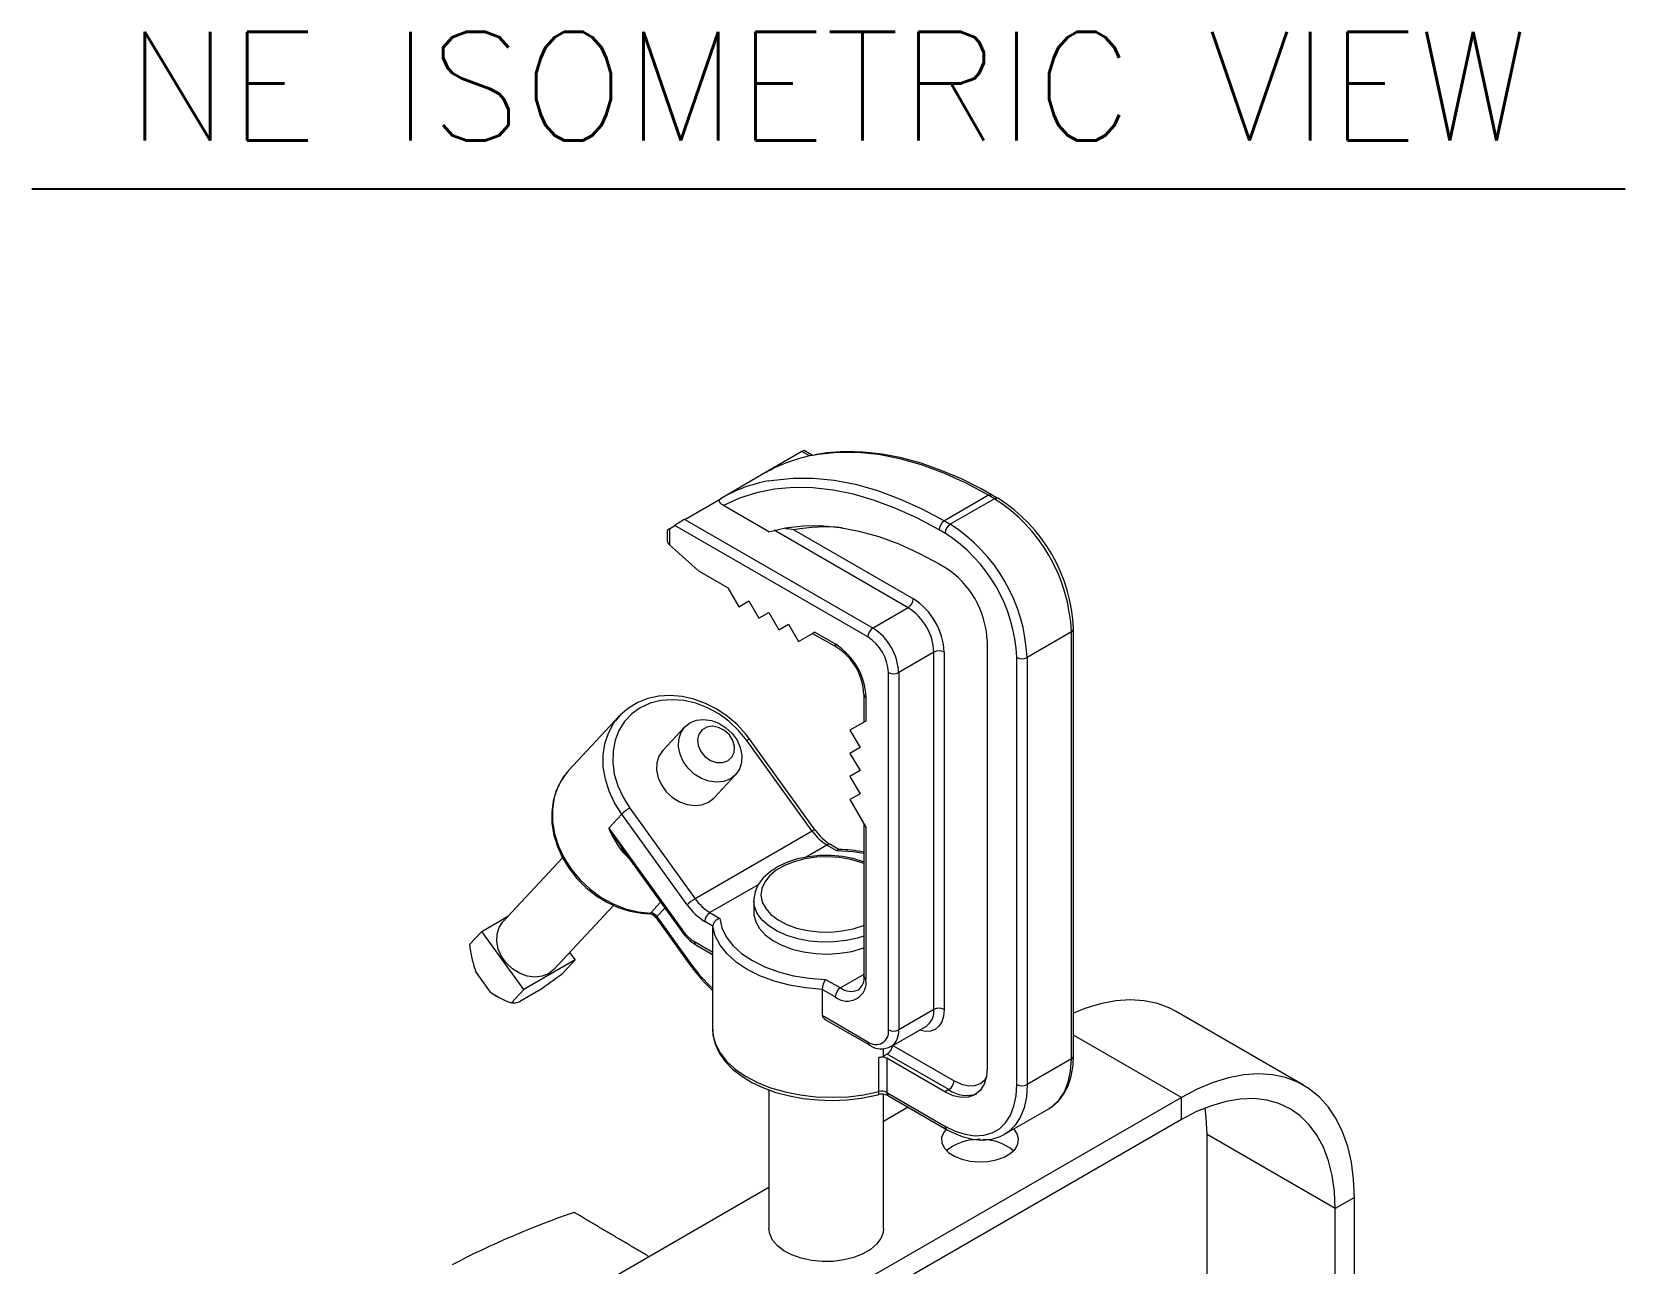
# Model space of a CAD drawing. Extents: x 9.3 to 87, y 1.1 to 68.8.
# Drawn here: x 55.6 to 66.59, y 10.64 to 19.13 of the extents above; entities that cross this region are included whole.
import ezdxf
from ezdxf.enums import TextEntityAlignment as Align

# ---------------------------------------------------------------- set-up
doc = ezdxf.new("R2010")
doc.units = 0
doc.header["$MEASUREMENT"] = 0
doc.linetypes.add('SLD-Solid', pattern=[0])
doc.layers.add('OBJECT', color=7, linetype='CONTINUOUS')
doc.styles.get("Standard").update_dxf_attribs({"font": 'SIMPLEX'})

msp = doc.modelspace()

# ---------------------------------------------------------------- linework, layer by layer
at = {"layer": 'OBJECT', "color": 1}
msp.add_line((55.604, 18.051), (66.59, 18.051), dxfattribs=at)
at = {"layer": 'OBJECT', "linetype": 'SLD-Solid', "lineweight": 15}
for p, q in [((60.913, 16.239), (60.662, 16.094)), ((60.965, 16.209), (60.913, 16.239)), ((60.987, 16.213), (60.928, 16.247)), ((60.662, 16.094), (60.357, 15.917)), ((62.201, 15.938), (61.896, 15.761)), ((62.241, 15.914), (62.201, 15.938)), ((62.266, 15.917), (62.226, 15.94)), ((60.106, 15.772), (60.357, 15.917)), ((60.685, 15.687), (60.372, 15.868)), ((62.241, 15.914), (61.936, 15.738)), ((60, 15.706), (60.037, 15.73)), ((61.369, 14.962), (60.037, 15.73)), ((60.106, 15.772), (61.404, 15.023)), ((61.896, 15.761), (61.936, 15.738)), ((59.985, 15.696), (59.985, 15.631)), ((60, 15.706), (60, 15.597)), ((61.647, 15.163), (60.721, 15.697)), ((60.857, 15.7), (61.682, 15.224)), ((61.9, 15.677), (61.86, 15.7)), ((60.197, 15.42), (60, 15.597)), ((60.403, 15.3), (60.207, 15.413)), ((61.86, 15.465), (61.9, 15.442)), ((60.403, 15.3), (60.478, 15.17)), ((60.478, 15.17), (60.547, 15.21)), ((60.478, 15.17), (60.547, 15.21)), ((60.547, 15.21), (60.616, 15.09)), ((61.647, 15.163), (61.404, 15.023)), ((60.616, 15.09), (60.685, 15.13)), ((60.616, 15.09), (60.685, 15.13)), ((60.685, 15.13), (60.754, 15.011)), ((60.754, 15.011), (60.822, 15.05)), ((60.754, 15.011), (60.822, 15.05)), ((60.822, 15.05), (60.891, 14.931)), ((60.891, 14.931), (61.002, 14.995)), ((60.891, 14.931), (60.987, 14.986)), ((60.987, 14.986), (61.154, 14.89)), ((61.002, 14.995), (61.143, 14.913)), ((62.772, 14.996), (62.466, 14.82)), ((62.772, 12.052), (62.772, 14.996)), ((62.786, 12.073), (62.786, 15.016)), ((61.823, 14.857), (61.581, 14.717)), ((61.823, 12.393), (61.823, 14.857)), ((61.894, 14.857), (61.894, 12.393)), ((62.192, 14.937), (62.192, 11.993)), ((62.395, 11.876), (62.395, 14.82)), ((62.466, 14.82), (62.466, 11.876)), ((61.51, 12.253), (61.51, 14.717)), ((61.581, 14.717), (61.581, 12.253)), ((61.341, 14.566), (61.341, 14.374)), ((61.355, 14.546), (61.355, 14.382)), ((59.656, 14.417), (59.305, 14.041)), ((59.629, 14.385), (59.656, 14.417)), ((60.105, 14.34), (59.955, 14.178)), ((61.355, 14.382), (61.245, 14.319)), ((61.245, 14.319), (61.314, 14.199)), ((60.985, 13.623), (60.534, 14.248)), ((61.005, 13.63), (60.554, 14.255)), ((61.314, 14.199), (61.245, 14.159)), ((61.245, 14.159), (61.314, 14.04)), ((59.305, 14.041), (59.296, 14.031)), ((60.306, 13.851), (60.456, 14.012)), ((61.314, 14.04), (61.245, 14)), ((61.245, 14), (61.314, 13.881)), ((61.314, 13.881), (61.245, 13.841)), ((59.671, 13.74), (59.582, 13.644)), ((60.122, 13.115), (59.671, 13.74)), ((59.726, 13.782), (60.177, 13.157)), ((61.245, 13.841), (61.355, 13.65)), ((59.582, 13.644), (60.091, 12.939)), ((61.341, 13.675), (61.341, 12.623)), ((61.355, 13.65), (61.355, 12.603)), ((60.985, 13.623), (60.177, 13.157)), ((61.086, 13.527), (60.938, 13.442)), ((61.155, 13.488), (61.086, 13.527)), ((61.171, 13.495), (61.111, 13.53)), ((59.263, 13.438), (58.852, 12.997)), ((59.666, 13.511), (60.086, 12.93)), ((60.612, 13.253), (60.279, 13.061)), ((59.203, 12.669), (59.615, 13.111)), ((59.87, 13.058), (59.939, 13.133)), ((59.969, 13.092), (59.914, 13.034)), ((60.581, 13.146), (60.581, 13.064)), ((58.706, 12.932), (58.891, 13.039)), ((59.86, 13.053), (59.86, 13.053)), ((59.909, 13.025), (60.148, 12.693)), ((59.914, 13.034), (60.153, 12.702)), ((60.299, 12.968), (60.243, 13)), ((60.279, 13.061), (60.348, 13.021)), ((60.299, 12.789), (60.299, 12.968)), ((58.621, 12.841), (58.706, 12.932)), ((58.996, 12.53), (58.706, 12.932)), ((60.172, 12.862), (60.299, 12.789)), ((59.312, 12.786), (59.349, 12.735)), ((60.183, 12.839), (60.297, 12.773)), ((60.297, 12.773), (60.297, 12.26)), ((58.767, 12.513), (58.663, 12.658)), ((59.349, 12.735), (58.996, 12.53)), ((59.264, 12.643), (59.349, 12.735)), ((61.341, 12.635), (61.179, 12.542)), ((58.911, 12.439), (58.996, 12.53)), ((61.054, 12.532), (61.054, 12.353)), ((61.143, 12.481), (61.054, 12.532)), ((61.076, 12.601), (61.179, 12.542)), ((58.816, 12.481), (58.825, 12.477)), ((59.1, 12.524), (58.973, 12.45)), ((61.054, 12.353), (61.369, 12.171)), ((61.076, 12.323), (61.379, 12.149)), ((61.823, 12.393), (61.581, 12.253)), ((64.373, 11.871), (63.49, 12.381)), ((61.529, 12.139), (61.772, 12.279)), ((63.53, 11.787), (62.786, 12.217)), ((61.475, 12.071), (61.475, 12.124)), ((61.502, 12.086), (61.475, 12.071)), ((61.927, 11.841), (61.502, 12.086)), ((61.541, 12.146), (61.963, 11.902)), ((61.444, 11.827), (61.444, 12.063)), ((61.9, 11.825), (61.5, 12.057)), ((61.5, 12.057), (61.5, 11.821)), ((62.772, 12.052), (62.466, 11.876)), ((63.53, 11.787), (59.516, 9.47)), ((60.686, 11.84), (60.686, 10.884)), ((61.476, 10.884), (61.476, 11.808)), ((61.5, 11.821), (61.9, 11.59)), ((61.51, 11.798), (61.911, 11.567)), ((61.927, 11.841), (61.9, 11.825)), ((63.53, 11.635), (63.53, 11.787)), ((61.646, 11.72), (61.476, 11.622)), ((62.311, 11.533), (62.616, 11.709)), ((63.53, 11.635), (59.516, 9.318)), ((63.707, 8.479), (63.707, 11.532)), ((64.591, 11.022), (63.707, 11.532)), ((60.686, 11.166), (58.633, 9.981)), ((64.723, 11.098), (64.591, 11.022)), ((64.723, 7.838), (64.723, 11.098)), ((64.591, 7.969), (64.591, 11.022))]:
    msp.add_line(p, q, dxfattribs=at)
at = {"layer": 'OBJECT', "linetype": 'SLD-Solid', "lineweight": 15, "flags": 128}
for points in [[(62.201, 15.938), (62.046, 16.021), (61.892, 16.091), (61.739, 16.147), (61.589, 16.19), (61.441, 16.219), (61.298, 16.233), (61.159, 16.234), (61.025, 16.22), (60.989, 16.213)], [(62.226, 15.94), (62.153, 15.981), (62.013, 16.051), (61.874, 16.11), (61.736, 16.159), (61.6, 16.196), (61.467, 16.222), (61.336, 16.236), (61.208, 16.239), (61.085, 16.231), (61, 16.216)], [(60.682, 16.037), (60.72, 16.043), (60.853, 16.057), (60.992, 16.057), (61.136, 16.042), (61.283, 16.014), (61.434, 15.971), (61.586, 15.914), (61.741, 15.844), (61.896, 15.761)], [(61.86, 15.7), (61.711, 15.78), (61.562, 15.848), (61.415, 15.903), (61.27, 15.945), (61.128, 15.974), (60.989, 15.99), (60.855, 15.992), (60.725, 15.981), (60.601, 15.956), (60.483, 15.919), (60.372, 15.868)], [(60.685, 15.687), (60.8, 15.714), (60.92, 15.728), (61.045, 15.729), (61.174, 15.717), (61.307, 15.691), (61.443, 15.654), (61.581, 15.603), (61.72, 15.54), (61.86, 15.465)], [(60.534, 14.248), (60.477, 14.317), (60.412, 14.378), (60.34, 14.431), (60.262, 14.473), (60.182, 14.504), (60.1, 14.523), (60.019, 14.529), (59.94, 14.523), (59.867, 14.504), (59.799, 14.473), (59.74, 14.431), (59.691, 14.379), (59.652, 14.317), (59.625, 14.249), (59.611, 14.174), (59.609, 14.096), (59.62, 14.015), (59.644, 13.935), (59.68, 13.856), (59.726, 13.782)], [(60.554, 14.255), (60.525, 14.293), (60.466, 14.357), (60.399, 14.415), (60.326, 14.463), (60.249, 14.503), (60.168, 14.532), (60.087, 14.55), (60.006, 14.557), (59.927, 14.553), (59.851, 14.536), (59.781, 14.509), (59.718, 14.471), (59.663, 14.424), (59.629, 14.383)], [(60.42, 13.983), (60.375, 13.966), (60.325, 13.96), (60.272, 13.967), (60.22, 13.986), (60.171, 14.016), (60.129, 14.056), (60.095, 14.102), (60.073, 14.153), (60.062, 14.205), (60.064, 14.255), (60.079, 14.301), (60.105, 14.34), (60.141, 14.369), (60.186, 14.387), (60.236, 14.392), (60.289, 14.385), (60.341, 14.366), (60.39, 14.336), (60.432, 14.297), (60.466, 14.25), (60.488, 14.199), (60.499, 14.147), (60.497, 14.097), (60.482, 14.051), (60.456, 14.012), (60.42, 13.983)], [(59.671, 13.74), (59.622, 13.817), (59.584, 13.898), (59.558, 13.981), (59.544, 14.064), (59.543, 14.146), (59.555, 14.225), (59.579, 14.298), (59.614, 14.364), (59.629, 14.385)], [(60.402, 14.107), (60.43, 14.132), (60.446, 14.166), (60.448, 14.206), (60.437, 14.247), (60.413, 14.286), (60.379, 14.317), (60.339, 14.338), (60.297, 14.346), (60.257, 14.34), (60.225, 14.321), (60.203, 14.291), (60.193, 14.254), (60.198, 14.212), (60.216, 14.172), (60.245, 14.137), (60.283, 14.11), (60.324, 14.096), (60.366, 14.095), (60.402, 14.107)], [(59.955, 14.178), (59.954, 14.178), (59.928, 14.14), (59.913, 14.094), (59.911, 14.044), (59.922, 13.991), (59.945, 13.941), (59.978, 13.894), (60.021, 13.855), (60.069, 13.825), (60.122, 13.806), (60.174, 13.799), (60.224, 13.804), (60.269, 13.822), (60.306, 13.851)], [(59.296, 14.03), (59.292, 14.026), (59.25, 13.967), (59.218, 13.901), (59.198, 13.829), (59.188, 13.754), (59.19, 13.675), (59.203, 13.596), (59.228, 13.516), (59.263, 13.439), (59.308, 13.365), (59.362, 13.296), (59.424, 13.234), (59.493, 13.179), (59.568, 13.133), (59.646, 13.097), (59.727, 13.071), (59.809, 13.057), (59.86, 13.053)], [(59.296, 14.031), (59.268, 13.995), (59.231, 13.928), (59.205, 13.854), (59.193, 13.774), (59.194, 13.69), (59.208, 13.605), (59.235, 13.52), (59.274, 13.437), (59.324, 13.359), (59.385, 13.286), (59.454, 13.222), (59.53, 13.166), (59.612, 13.121), (59.697, 13.088), (59.784, 13.066), (59.87, 13.058)], [(61.341, 13.411), (61.339, 13.412), (61.268, 13.434), (61.193, 13.448), (61.115, 13.455), (61.036, 13.454), (60.958, 13.446), (60.884, 13.431), (60.813, 13.408), (60.75, 13.379), (60.694, 13.343), (60.647, 13.302), (60.612, 13.255), (60.59, 13.205), (60.581, 13.154), (60.582, 13.142)], [(61.341, 13.399), (61.321, 13.406), (61.249, 13.428), (61.172, 13.441), (61.091, 13.446), (61.011, 13.443), (60.933, 13.432), (60.859, 13.412), (60.793, 13.386), (60.736, 13.353), (60.69, 13.315), (60.657, 13.272), (60.637, 13.227), (60.631, 13.181), (60.64, 13.134), (60.664, 13.09), (60.7, 13.048), (60.749, 13.011), (60.809, 12.98), (60.877, 12.955), (60.952, 12.938), (61.031, 12.928), (61.112, 12.927), (61.191, 12.935), (61.267, 12.95), (61.338, 12.973), (61.341, 12.974)], [(61.341, 13.469), (61.267, 13.479), (61.155, 13.488)], [(61.341, 12.899), (61.297, 12.885), (61.218, 12.868), (61.134, 12.859), (61.049, 12.858), (60.966, 12.865), (60.885, 12.88), (60.81, 12.903), (60.743, 12.933), (60.686, 12.969), (60.64, 13.01), (60.606, 13.055), (60.587, 13.103), (60.581, 13.143)], [(59.203, 12.669), (59.167, 12.64), (59.122, 12.623), (59.072, 12.617), (59.019, 12.624), (58.967, 12.643), (58.918, 12.673), (58.876, 12.713), (58.842, 12.759), (58.82, 12.81), (58.809, 12.862), (58.811, 12.912), (58.826, 12.958), (58.852, 12.997), (58.852, 12.997)], [(59.909, 13.025), (59.909, 13.025), (59.909, 13.027), (59.911, 13.03), (59.914, 13.034)], [(61.054, 12.532), (60.939, 12.542), (60.828, 12.561), (60.722, 12.589), (60.624, 12.625), (60.536, 12.669), (60.46, 12.72), (60.397, 12.776), (60.349, 12.837), (60.316, 12.902), (60.299, 12.968)], [(60.348, 13.021), (60.362, 12.957), (60.392, 12.894), (60.438, 12.835), (60.498, 12.78), (60.572, 12.73), (60.657, 12.688), (60.752, 12.653), (60.855, 12.626), (60.964, 12.609), (61.076, 12.601)], [(60.581, 13.064), (60.582, 13.046), (60.595, 12.997), (60.621, 12.951), (60.661, 12.908), (60.713, 12.869), (60.776, 12.836), (60.847, 12.809), (60.925, 12.79), (61.007, 12.779), (61.092, 12.775), (61.176, 12.781), (61.258, 12.794), (61.334, 12.815), (61.341, 12.817)], [(60.086, 12.93), (60.086, 12.93), (60.086, 12.932), (60.088, 12.935), (60.091, 12.939)], [(60.148, 12.693), (60.148, 12.693), (60.148, 12.695), (60.15, 12.698), (60.153, 12.702)], [(63.49, 12.381), (63.45, 12.402), (63.365, 12.434), (63.274, 12.454), (63.178, 12.46), (63.077, 12.453), (62.973, 12.433), (62.865, 12.401), (62.786, 12.369)], [(61.894, 12.393), (61.89, 12.348), (61.878, 12.309), (61.858, 12.278), (61.832, 12.256), (61.8, 12.244), (61.763, 12.242), (61.724, 12.251)], [(60.297, 12.273), (60.297, 12.272), (60.301, 12.21), (60.317, 12.149), (60.345, 12.091), (60.385, 12.035), (60.435, 11.983), (60.497, 11.935), (60.568, 11.891), (60.648, 11.854), (60.734, 11.822), (60.827, 11.798), (60.923, 11.78), (61.023, 11.77), (61.123, 11.766), (61.224, 11.771), (61.323, 11.782), (61.414, 11.8), (61.437, 11.805)], [(60.297, 12.26), (60.3, 12.219), (60.317, 12.156), (60.349, 12.095), (60.394, 12.036), (60.453, 11.982), (60.525, 11.933), (60.607, 11.89), (60.698, 11.854), (60.797, 11.825), (60.902, 11.804), (61.01, 11.791), (61.121, 11.788), (61.232, 11.792), (61.34, 11.806), (61.444, 11.827)], [(62.192, 11.993), (62.186, 11.931), (62.17, 11.878), (62.143, 11.835), (62.106, 11.805), (62.062, 11.789), (62.012, 11.787), (61.957, 11.799), (61.9, 11.825)], [(62.616, 11.709), (62.642, 11.726), (62.687, 11.77), (62.724, 11.826), (62.75, 11.892), (62.766, 11.968), (62.772, 12.052)], [(62.619, 11.712), (62.638, 11.723), (62.683, 11.762), (62.72, 11.811), (62.75, 11.868), (62.771, 11.934), (62.783, 12.007), (62.786, 12.073)], [(61.9, 11.59), (61.971, 11.555), (62.04, 11.533), (62.106, 11.523), (62.168, 11.526), (62.225, 11.543), (62.275, 11.571), (62.317, 11.612), (62.351, 11.664), (62.375, 11.726), (62.39, 11.797), (62.395, 11.876)], [(61.963, 11.902), (62.013, 11.879), (62.061, 11.868), (62.105, 11.87), (62.144, 11.884), (62.176, 11.911), (62.184, 11.922)], [(62.466, 11.876), (62.461, 11.792), (62.445, 11.716), (62.418, 11.649), (62.382, 11.593), (62.337, 11.55), (62.308, 11.531)], [(64.723, 11.098), (64.718, 11.223), (64.703, 11.34), (64.677, 11.449), (64.642, 11.549), (64.598, 11.64), (64.544, 11.72), (64.482, 11.789), (64.412, 11.847), (64.334, 11.892), (64.249, 11.924), (64.158, 11.943), (64.062, 11.95), (63.961, 11.943), (63.856, 11.923), (63.749, 11.89), (63.64, 11.845), (63.53, 11.787)], [(61.437, 11.805), (61.439, 11.806), (61.441, 11.809), (61.443, 11.814), (61.444, 11.82), (61.444, 11.827)], [(64.591, 11.022), (64.586, 11.139), (64.57, 11.249), (64.545, 11.351), (64.51, 11.444), (64.465, 11.527), (64.412, 11.599), (64.35, 11.66), (64.28, 11.709), (64.203, 11.745), (64.119, 11.768), (64.03, 11.779), (63.936, 11.776), (63.838, 11.76), (63.737, 11.73), (63.634, 11.689), (63.53, 11.635)], [(63.707, 11.532), (63.702, 11.649), (63.694, 11.714)], [(61.908, 11.568), (61.89, 11.544), (61.877, 11.51), (61.879, 11.474), (61.895, 11.44), (61.924, 11.408), (61.965, 11.382), (62.016, 11.361), (62.073, 11.348), (62.134, 11.343), (62.196, 11.346), (62.254, 11.357), (62.307, 11.376), (62.35, 11.401), (62.383, 11.431), (62.402, 11.465), (62.407, 11.501), (62.398, 11.536), (62.376, 11.569), (62.375, 11.57)], [(61.911, 11.567), (61.948, 11.547), (62.019, 11.517), (62.089, 11.499), (62.157, 11.493), (62.222, 11.499), (62.28, 11.517), (62.307, 11.532)], [(61.954, 11.452), (61.916, 11.424), (61.912, 11.42)], [(61.476, 10.884), (61.473, 10.857), (61.458, 10.814), (61.428, 10.775), (61.386, 10.739), (61.333, 10.708), (61.271, 10.684), (61.202, 10.667), (61.128, 10.657), (61.053, 10.656), (60.979, 10.664), (60.909, 10.679), (60.845, 10.701), (60.789, 10.73), (60.744, 10.765), (60.711, 10.804), (60.692, 10.846), (60.686, 10.884)]]:
    msp.add_lwpolyline(points, dxfattribs=at)
at = {"layer": 'OBJECT', "linetype": 'SLD-Solid', "lineweight": 15}
for centre, radius, start, end in [((61.188, 15.164), 1.068, 100.7274, 119.4864), ((60.96, 16.168), 0.0846, 112.0149, 123.7378), ((60.882, 14.988), 1.068, 100.8274, 119.4876), ((62.216, 15.917), 0.0251, 65.6938, 125.6163), ((62.256, 15.894), 0.0252, 65.7129, 125.6135), ((61.625, 14.946), 1.148, 2.4871, 57.5129), ((61.669, 14.972), 1.118, 2.2816, 57.7186), ((60.966, 14.295), 1.71, 120.2064, 122.9017), ((61.072, 14.575), 1.145, 84.0046, 100.7921), ((61.937, 15.697), 0.0768, 122.6052, 177.3948), ((61.977, 15.673), 0.0768, 122.6052, 177.3948), ((61.319, 14.77), 1.148, 2.4873, 57.5127), ((60.045, 15.626), 0.0918, 119.816, 131.0369), ((60.029, 15.629), 0.0442, 177.9221, 211.5358), ((60.034, 15.635), 0.0515, 214.6845, 228.3934), ((61.325, 14.773), 1.071, 2.4871, 57.5129), ((60.236, 15.462), 0.0567, 227.7983, 239.6349), ((61.559, 14.908), 0.633, 2.6055, 57.3945), ((61.605, 15.228), 0.0768, 302.6053, 357.3945), ((61.44, 14.839), 0.384, 2.6054, 57.3945), ((61.434, 14.836), 0.461, 2.6055, 57.3945), ((61.445, 14.958), 0.0768, 122.6064, 177.3935), ((61.203, 14.703), 0.307, 2.6057, 57.3943), ((61.197, 14.699), 0.384, 2.6054, 57.3945), ((62.761, 15.019), 0.0251, 294.3764, 354.2894), ((60.895, 14.525), 0.461, 2.6056, 57.3944), ((61.168, 14.911), 0.0252, 174.4139, 233.9389), ((60.936, 14.548), 0.405, 2.5027, 57.4969), ((61.859, 14.788), 0.0769, 62.6096, 117.3905), ((62.431, 14.888), 0.0769, 242.6096, 297.3903), ((61.546, 14.785), 0.0769, 242.61, 297.3901), ((61.366, 14.568), 0.0252, 185.7122, 245.6223), ((60.555, 14.223), 0.0324, 90.8942, 129.8274), ((59.867, 13.538), 0.281, 120.0127, 134.2799), ((60.142, 13.862), 0.601, 201.2701, 226.2138), ((60.474, 14.14), 1.02, 209.0646, 217.9033), ((61.006, 13.598), 0.0324, 90.8814, 129.8353), ((61.298, 13.834), 0.357, 214.7372, 238.3835), ((61.262, 13.816), 0.338, 214.8517, 238.6071), ((61.101, 13.507), 0.0251, 65.69, 125.6201), ((61.173, 13.475), 0.0217, 104.1846, 145.5197), ((61.142, 12.44), 1.057, 79.1808, 88.6243), ((60.318, 12.913), 0.281, 120.012, 134.2811), ((60.455, 13.347), 0.406, 214.8518, 238.6071), ((60.455, 13.35), 0.338, 214.8517, 238.6071), ((59.86, 13.066), 0.0131, 273.9254, 321.7655), ((59.855, 12.988), 0.0652, 34.0444, 85.5755), ((59.867, 13.001), 0.0578, 34.9396, 86.9058), ((60.32, 12.996), 0.0768, 122.6055, 177.3944), ((60.361, 12.96), 0.0625, 102.3305, 173.0807), ((60.351, 13.117), 0.325, 215.1579, 238.6742), ((60.313, 13.093), 0.271, 214.8517, 238.6069), ((60.197, 12.86), 0.0252, 174.3806, 234.3082), ((60.26, 12.784), 0.0396, 343.4675, 6.7313), ((56.671, 16.02), 4.257, 304.7901, 307.5238), ((61.037, 13.329), 1.093, 215.5606, 227.3316), ((61.024, 13.325), 1.071, 215.5927, 227.195), ((61.175, 12.531), 0.121, 144.9063, 179.6826), ((61.226, 12.582), 0.131, 230.7968, 9.214), ((61.22, 12.477), 0.0768, 122.6055, 177.3944), ((61.252, 12.644), 0.126, 234.3949, 294.1638), ((61.25, 12.606), 0.0925, 305.015, 11.0294), ((61.366, 12.626), 0.0251, 185.6958, 245.6239), ((59.075, 12.936), 0.523, 233.8876, 251.6451), ((58.965, 12.764), 0.32, 231.7474, 242.2394), ((61.089, 12.356), 0.0349, 185.5273, 249.4742), ((61.698, 12.381), 0.126, 305.6914, 5.6208), ((61.859, 12.325), 0.0769, 62.6096, 117.3905), ((61.424, 12.239), 0.0873, 230.7969, 9.2139), ((61.546, 12.321), 0.0769, 242.61, 297.3901), ((61.455, 12.241), 0.126, 306.1004, 5.5853), ((61.393, 12.168), 0.024, 172.7477, 235.9565), ((61.46, 12.259), 0.137, 233.5603, 300.1549), ((61.46, 12.152), 0.0777, 302.7945, 353.9624), ((61.156, 13.202), 1.176, 284.2004, 285.7518), ((61.464, 11.987), 0.0781, 62.8756, 104.7193), ((62.761, 12.075), 0.0251, 294.375, 354.3047), ((61.886, 11.906), 0.0768, 302.6057, 357.3945), ((62.431, 11.944), 0.0769, 242.6096, 297.3903), ((61.464, 11.705), 0.104, 63.8866, 105.4318), ((61.464, 11.752), 0.0781, 62.8756, 104.7193), ((61.525, 11.819), 0.0252, 174.3786, 234.3083), ((62.05, 12.015), 0.214, 234.8696, 288.8999), ((61.926, 11.588), 0.0252, 174.3793, 234.2934), ((62.136, 11.106), 0.391, 88.5305, 117.7754), ((62.16, 11.163), 0.333, 50.386, 89.8153), ((61.342, 5.173), 6.155, 108.9527, 117.491)]:
    msp.add_arc(centre, radius, start, end, dxfattribs=at)
msp.add_ellipse((61.037, 15.015), major_axis=(0.05, 0.0289), ratio=0.00007, start_param=2.356154, end_param=3.141633, dxfattribs=at)
for points, knots in [([(60.372, 15.868), (60.365, 15.873), (60.352, 15.881), (60.345, 15.895), (60.345, 15.905), (60.35, 15.913), (60.355, 15.916), (60.357, 15.917)], [0, 0, 0, 0, 0.350281, 0.585229, 0.7605, 0.899708, 1, 1, 1, 1]), ([(60.857, 15.7), (60.857, 15.7), (60.84, 15.704), (60.82, 15.706), (60.8, 15.707)], [0, 0, 0, 0, 0.004923, 1, 1, 1, 1]), ([(58.621, 12.841), (58.625, 12.81), (58.634, 12.75), (58.653, 12.688), (58.663, 12.658)], [0, 0, 0, 0, 0.519493, 1, 1, 1, 1]), ([(58.911, 12.439), (58.919, 12.439), (58.933, 12.437), (58.96, 12.446), (58.973, 12.45)], [0, 0, 0, 0, 0.538104, 1, 1, 1, 1])]:
    msp.add_open_spline(points, degree=3, knots=knots, dxfattribs=at)
msp.add_open_spline([(59.86, 10.689), (59.343, 10.994)], degree=1, dxfattribs=at)

# ---------------------------------------------------------------- texts
at = {"layer": 'OBJECT', "color": 1}
msp.add_text('NE ISOMETRIC VIEW', height=0.75, dxfattribs=at).set_placement((61.091, 18.383), align=Align.CENTER)

doc.saveas('drawing.dxf')
